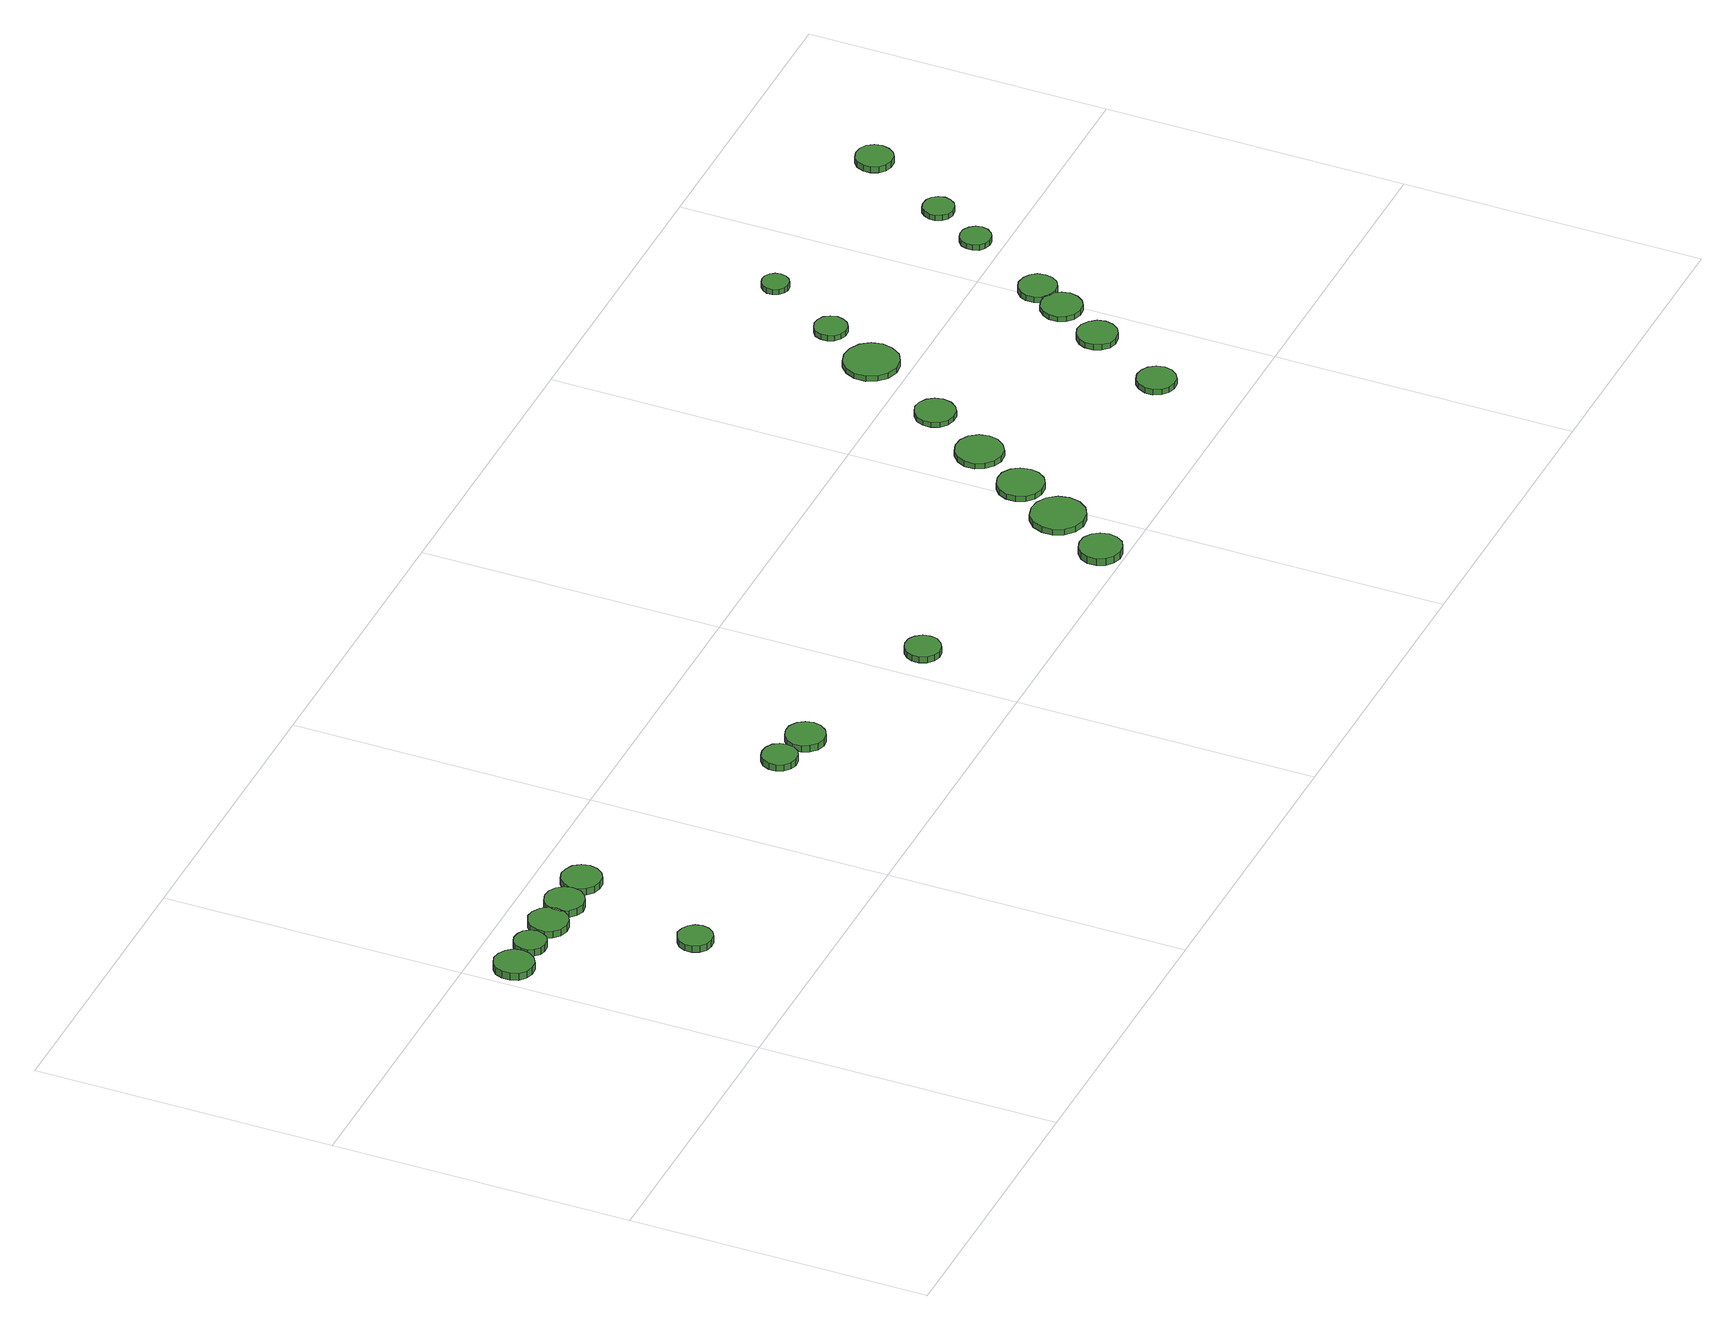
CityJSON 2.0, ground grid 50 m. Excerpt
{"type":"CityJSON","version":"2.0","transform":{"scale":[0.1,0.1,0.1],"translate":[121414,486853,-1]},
"CityObjects":{
"tree1":{"type":"SolitaryVegetationObject","attributes":{"function":"something"},"geometry":[{"type":"MultiSurface","lod":"1","boundaries":[[[0,1,2,3,4,5,6,7,8,9,10,11,12,13,14]],[[15,16,17,18,19,20,21,22,23,24,25,26,27,28,29]],[[0,29,28,1]],[[1,28,27,2]],[[2,27,26,3]],[[3,26,25,4]],[[4,25,24,5]],[[5,24,23,6]],[[6,23,22,7]],[[7,22,21,8]],[[8,21,20,9]],[[9,20,19,10]],[[10,19,18,11]],[[11,18,17,12]],[[12,17,16,13]],[[13,16,15,14]],[[14,15,29,0]]]}]},
"tree2":{"type":"SolitaryVegetationObject","attributes":{"function":"something"},"geometry":[{"type":"MultiSurface","lod":"1","boundaries":[[[30,31,32,33,34,35,36,37,38,39,40,41,42,43,44]],[[45,46,47,48,49,50,51,52,53,54,55,56,57,58,59]],[[30,59,58,31]],[[31,58,57,32]],[[32,57,56,33]],[[33,56,55,34]],[[34,55,54,35]],[[35,54,53,36]],[[36,53,52,37]],[[37,52,51,38]],[[38,51,50,39]],[[39,50,49,40]],[[40,49,48,41]],[[41,48,47,42]],[[42,47,46,43]],[[43,46,45,44]],[[44,45,59,30]]]}]},
"tree3":{"type":"SolitaryVegetationObject","attributes":{"function":"something"},"geometry":[{"type":"MultiSurface","lod":"1","boundaries":[[[60,61,62,63,64,65,66,67,68,69,70,71,72,73,74]],[[75,76,77,78,79,80,81,82,83,84,85,86,87,88,89]],[[60,89,88,61]],[[61,88,87,62]],[[62,87,86,63]],[[63,86,85,64]],[[64,85,84,65]],[[65,84,83,66]],[[66,83,82,67]],[[67,82,81,68]],[[68,81,80,69]],[[69,80,79,70]],[[70,79,78,71]],[[71,78,77,72]],[[72,77,76,73]],[[73,76,75,74]],[[74,75,89,60]]]}]},
"tree4":{"type":"SolitaryVegetationObject","attributes":{"function":"something"},"geometry":[{"type":"MultiSurface","lod":"1","boundaries":[[[90,91,92,93,94,95,96,97,98,99,100,101,102,103,104]],[[105,106,107,108,109,110,111,112,113,114,115,116,117,118,119]],[[90,119,118,91]],[[91,118,117,92]],[[92,117,116,93]],[[93,116,115,94]],[[94,115,114,95]],[[95,114,113,96]],[[96,113,112,97]],[[97,112,111,98]],[[98,111,110,99]],[[99,110,109,100]],[[100,109,108,101]],[[101,108,107,102]],[[102,107,106,103]],[[103,106,105,104]],[[104,105,119,90]]]}]},
"tree5":{"type":"SolitaryVegetationObject","attributes":{"function":"something"},"geometry":[{"type":"MultiSurface","lod":"1","boundaries":[[[120,121,122,123,124,125,126,127,128,129,130,131,132,133,134]],[[135,136,137,138,139,140,141,142,143,144,145,146,147,148,149]],[[120,149,148,121]],[[121,148,147,122]],[[122,147,146,123]],[[123,146,145,124]],[[124,145,144,125]],[[125,144,143,126]],[[126,143,142,127]],[[127,142,141,128]],[[128,141,140,129]],[[129,140,139,130]],[[130,139,138,131]],[[131,138,137,132]],[[132,137,136,133]],[[133,136,135,134]],[[134,135,149,120]]]}]},
"tree6":{"type":"SolitaryVegetationObject","attributes":{"function":"something"},"geometry":[{"type":"MultiSurface","lod":"1","boundaries":[[[150,151,152,153,154,155,156,157,158,159,160,161,162,163,164]],[[165,166,167,168,169,170,171,172,173,174,175,176,177,178,179]],[[150,179,178,151]],[[151,178,177,152]],[[152,177,176,153]],[[153,176,175,154]],[[154,175,174,155]],[[155,174,173,156]],[[156,173,172,157]],[[157,172,171,158]],[[158,171,170,159]],[[159,170,169,160]],[[160,169,168,161]],[[161,168,167,162]],[[162,167,166,163]],[[163,166,165,164]],[[164,165,179,150]]]}]},
"tree7":{"type":"SolitaryVegetationObject","attributes":{"function":"something"},"geometry":[{"type":"MultiSurface","lod":"1","boundaries":[[[180,181,182,183,184,185,186,187,188,189,190,191,192,193,194]],[[195,196,197,198,199,200,201,202,203,204,205,206,207,208,209]],[[180,209,208,181]],[[181,208,207,182]],[[182,207,206,183]],[[183,206,205,184]],[[184,205,204,185]],[[185,204,203,186]],[[186,203,202,187]],[[187,202,201,188]],[[188,201,200,189]],[[189,200,199,190]],[[190,199,198,191]],[[191,198,197,192]],[[192,197,196,193]],[[193,196,195,194]],[[194,195,209,180]]]}]},
"tree8":{"type":"SolitaryVegetationObject","attributes":{"function":"something"},"geometry":[{"type":"MultiSurface","lod":"1","boundaries":[[[210,211,212,213,214,215,216,217,218,219,220,221,222,223,224]],[[225,226,227,228,229,230,231,232,233,234,235,236,237,238,239]],[[210,239,238,211]],[[211,238,237,212]],[[212,237,236,213]],[[213,236,235,214]],[[214,235,234,215]],[[215,234,233,216]],[[216,233,232,217]],[[217,232,231,218]],[[218,231,230,219]],[[219,230,229,220]],[[220,229,228,221]],[[221,228,227,222]],[[222,227,226,223]],[[223,226,225,224]],[[224,225,239,210]]]}]},
"tree9":{"type":"SolitaryVegetationObject","attributes":{"function":"something"},"geometry":[{"type":"MultiSurface","lod":"1","boundaries":[[[240,241,242,243,244,245,246,247,248,249,250,251,252,253,254]],[[255,256,257,258,259,260,261,262,263,264,265,266,267,268,269]],[[240,269,268,241]],[[241,268,267,242]],[[242,267,266,243]],[[243,266,265,244]],[[244,265,264,245]],[[245,264,263,246]],[[246,263,262,247]],[[247,262,261,248]],[[248,261,260,249]],[[249,260,259,250]],[[250,259,258,251]],[[251,258,257,252]],[[252,257,256,253]],[[253,256,255,254]],[[254,255,269,240]]]}]},
"tree10":{"type":"SolitaryVegetationObject","attributes":{"function":"something"},"geometry":[{"type":"MultiSurface","lod":"1","boundaries":[[[270,271,272,273,274,275,276,277,278,279,280,281,282,283,284]],[[285,286,287,288,289,290,291,292,293,294,295,296,297,298,299]],[[270,299,298,271]],[[271,298,297,272]],[[272,297,296,273]],[[273,296,295,274]],[[274,295,294,275]],[[275,294,293,276]],[[276,293,292,277]],[[277,292,291,278]],[[278,291,290,279]],[[279,290,289,280]],[[280,289,288,281]],[[281,288,287,282]],[[282,287,286,283]],[[283,286,285,284]],[[284,285,299,270]]]}]},
"tree11":{"type":"SolitaryVegetationObject","attributes":{"function":"something"},"geometry":[{"type":"MultiSurface","lod":"1","boundaries":[[[300,301,302,303,304,305,306,307,308,309,310,311,312,313,314]],[[315,316,317,318,319,320,321,322,323,324,325,326,327,328,329]],[[300,329,328,301]],[[301,328,327,302]],[[302,327,326,303]],[[303,326,325,304]],[[304,325,324,305]],[[305,324,323,306]],[[306,323,322,307]],[[307,322,321,308]],[[308,321,320,309]],[[309,320,319,310]],[[310,319,318,311]],[[311,318,317,312]],[[312,317,316,313]],[[313,316,315,314]],[[314,315,329,300]]]}]},
"tree12":{"type":"SolitaryVegetationObject","attributes":{"function":"something"},"geometry":[{"type":"MultiSurface","lod":"1","boundaries":[[[330,331,332,333,334,335,336,337,338,339,340,341,342,343,344]],[[345,346,347,348,349,350,351,352,353,354,355,356,357,358,359]],[[330,359,358,331]],[[331,358,357,332]],[[332,357,356,333]],[[333,356,355,334]],[[334,355,354,335]],[[335,354,353,336]],[[336,353,352,337]],[[337,352,351,338]],[[338,351,350,339]],[[339,350,349,340]],[[340,349,348,341]],[[341,348,347,342]],[[342,347,346,343]],[[343,346,345,344]],[[344,345,359,330]]]}]},
"tree13":{"type":"SolitaryVegetationObject","attributes":{"function":"something"},"geometry":[{"type":"MultiSurface","lod":"1","boundaries":[[[360,361,362,363,364,365,366,367,368,369,370,371,372,373,374]],[[375,376,377,378,379,380,381,382,383,384,385,386,387,388,389]],[[360,389,388,361]],[[361,388,387,362]],[[362,387,386,363]],[[363,386,385,364]],[[364,385,384,365]],[[365,384,383,366]],[[366,383,382,367]],[[367,382,381,368]],[[368,381,380,369]],[[369,380,379,370]],[[370,379,378,371]],[[371,378,377,372]],[[372,377,376,373]],[[373,376,375,374]],[[374,375,389,360]]]}]},
"tree14":{"type":"SolitaryVegetationObject","attributes":{"function":"something"},"geometry":[{"type":"MultiSurface","lod":"1","boundaries":[[[390,391,392,393,394,395,396,397,398,399,400,401,402,403,404]],[[405,406,407,408,409,410,411,412,413,414,415,416,417,418,419]],[[390,419,418,391]],[[391,418,417,392]],[[392,417,416,393]],[[393,416,415,394]],[[394,415,414,395]],[[395,414,413,396]],[[396,413,412,397]],[[397,412,411,398]],[[398,411,410,399]],[[399,410,409,400]],[[400,409,408,401]],[[401,408,407,402]],[[402,407,406,403]],[[403,406,405,404]],[[404,405,419,390]]]}]},
"tree15":{"type":"SolitaryVegetationObject","attributes":{"function":"something"},"geometry":[{"type":"MultiSurface","lod":"1","boundaries":[[[420,421,422,423,424,425,426,427,428,429,430,431,432,433,434]],[[435,436,437,438,439,440,441,442,443,444,445,446,447,448,449]],[[420,449,448,421]],[[421,448,447,422]],[[422,447,446,423]],[[423,446,445,424]],[[424,445,444,425]],[[425,444,443,426]],[[426,443,442,427]],[[427,442,441,428]],[[428,441,440,429]],[[429,440,439,430]],[[430,439,438,431]],[[431,438,437,432]],[[432,437,436,433]],[[433,436,435,434]],[[434,435,449,420]]]}]},
"tree16":{"type":"SolitaryVegetationObject","attributes":{"function":"something"},"geometry":[{"type":"MultiSurface","lod":"1","boundaries":[[[450,451,452,453,454,455,456,457,458,459,460,461,462,463,464]],[[465,466,467,468,469,470,471,472,473,474,475,476,477,478,479]],[[450,479,478,451]],[[451,478,477,452]],[[452,477,476,453]],[[453,476,475,454]],[[454,475,474,455]],[[455,474,473,456]],[[456,473,472,457]],[[457,472,471,458]],[[458,471,470,459]],[[459,470,469,460]],[[460,469,468,461]],[[461,468,467,462]],[[462,467,466,463]],[[463,466,465,464]],[[464,465,479,450]]]}]},
"tree17":{"type":"SolitaryVegetationObject","attributes":{"function":"something"},"geometry":[{"type":"MultiSurface","lod":"1","boundaries":[[[480,481,482,483,484,485,486,487,488,489,490,491,492,493,494]],[[495,496,497,498,499,500,501,502,503,504,505,506,507,508,509]],[[480,509,508,481]],[[481,508,507,482]],[[482,507,506,483]],[[483,506,505,484]],[[484,505,504,485]],[[485,504,503,486]],[[486,503,502,487]],[[487,502,501,488]],[[488,501,500,489]],[[489,500,499,490]],[[490,499,498,491]],[[491,498,497,492]],[[492,497,496,493]],[[493,496,495,494]],[[494,495,509,480]]]}]},
"tree18":{"type":"SolitaryVegetationObject","attributes":{"function":"something"},"geometry":[{"type":"MultiSurface","lod":"1","boundaries":[[[510,511,512,513,514,515,516,517,518,519,520,521,522,523,524]],[[525,526,527,528,529,530,531,532,533,534,535,536,537,538,539]],[[510,539,538,511]],[[511,538,537,512]],[[512,537,536,513]],[[513,536,535,514]],[[514,535,534,515]],[[515,534,533,516]],[[516,533,532,517]],[[517,532,531,518]],[[518,531,530,519]],[[519,530,529,520]],[[520,529,528,521]],[[521,528,527,522]],[[522,527,526,523]],[[523,526,525,524]],[[524,525,539,510]]]}]},
"tree19":{"type":"SolitaryVegetationObject","attributes":{"function":"something"},"geometry":[{"type":"MultiSurface","lod":"1","boundaries":[[[540,541,542,543,544,545,546,547,548,549,550,551,552,553,554]],[[555,556,557,558,559,560,561,562,563,564,565,566,567,568,569]],[[540,569,568,541]],[[541,568,567,542]],[[542,567,566,543]],[[543,566,565,544]],[[544,565,564,545]],[[545,564,563,546]],[[546,563,562,547]],[[547,562,561,548]],[[548,561,560,549]],[[549,560,559,550]],[[550,559,558,551]],[[551,558,557,552]],[[552,557,556,553]],[[553,556,555,554]],[[554,555,569,540]]]}]},
"tree20":{"type":"SolitaryVegetationObject","attributes":{"function":"something"},"geometry":[{"type":"MultiSurface","lod":"1","boundaries":[[[570,571,572,573,574,575,576,577,578,579,580,581,582,583,584]],[[585,586,587,588,589,590,591,592,593,594,595,596,597,598,599]],[[570,599,598,571]],[[571,598,597,572]],[[572,597,596,573]],[[573,596,595,574]],[[574,595,594,575]],[[575,594,593,576]],[[576,593,592,577]],[[577,592,591,578]],[[578,591,590,579]],[[579,590,589,580]],[[580,589,588,581]],[[581,588,587,582]],[[582,587,586,583]],[[583,586,585,584]],[[584,585,599,570]]]}]},
"tree21":{"type":"SolitaryVegetationObject","attributes":{"function":"something"},"geometry":[{"type":"MultiSurface","lod":"1","boundaries":[[[600,601,602,603,604,605,606,607,608,609,610,611,612,613,614]],[[615,616,617,618,619,620,621,622,623,624,625,626,627,628,629]],[[600,629,628,601]],[[601,628,627,602]],[[602,627,626,603]],[[603,626,625,604]],[[604,625,624,605]],[[605,624,623,606]],[[606,623,622,607]],[[607,622,621,608]],[[608,621,620,609]],[[609,620,619,610]],[[610,619,618,611]],[[611,618,617,612]],[[612,617,616,613]],[[613,616,615,614]],[[614,615,629,600]]]}]},
"tree22":{"type":"SolitaryVegetationObject","attributes":{"function":"something"},"geometry":[{"type":"MultiSurface","lod":"1","boundaries":[[[630,631,632,633,634,635,636,637,638,639,640,641,642,643,644]],[[645,646,647,648,649,650,651,652,653,654,655,656,657,658,659]],[[630,659,658,631]],[[631,658,657,632]],[[632,657,656,633]],[[633,656,655,634]],[[634,655,654,635]],[[635,654,653,636]],[[636,653,652,637]],[[637,652,651,638]],[[638,651,650,639]],[[639,650,649,640]],[[640,649,648,641]],[[641,648,647,642]],[[642,647,646,643]],[[643,646,645,644]],[[644,645,659,630]]]}]},
"tree23":{"type":"SolitaryVegetationObject","attributes":{"function":"something"},"geometry":[{"type":"MultiSurface","lod":"1","boundaries":[[[660,661,662,663,664,665,666,667,668,669,670,671,672,673,674]],[[675,676,677,678,679,680,681,682,683,684,685,686,687,688,689]],[[660,689,688,661]],[[661,688,687,662]],[[662,687,686,663]],[[663,686,685,664]],[[664,685,684,665]],[[665,684,683,666]],[[666,683,682,667]],[[667,682,681,668]],[[668,681,680,669]],[[669,680,679,670]],[[670,679,678,671]],[[671,678,677,672]],[[672,677,676,673]],[[673,676,675,674]],[[674,675,689,660]]]}]},
"tree24":{"type":"SolitaryVegetationObject","attributes":{"function":"something"},"geometry":[{"type":"MultiSurface","lod":"1","boundaries":[[[690,691,692,693,694,695,696,697,698,699,700,701,702,703,704]],[[705,706,707,708,709,710,711,712,713,714,715,716,717,718,719]],[[690,719,718,691]],[[691,718,717,692]],[[692,717,716,693]],[[693,716,715,694]],[[694,715,714,695]],[[695,714,713,696]],[[696,713,712,697]],[[697,712,711,698]],[[698,711,710,699]],[[699,710,709,700]],[[700,709,708,701]],[[701,708,707,702]],[[702,707,706,703]],[[703,706,705,704]],[[704,705,719,690]]]}]}
},
"vertices":[
[67,426,27],[64,440,27],[56,450,27],[44,457,27],[31,459,27],[18,454,27],[8,445,27],[3,433,27],[3,420,27],[8,407,27],[18,398,27],[31,394,27],[44,395,27],[56,402,27],[64,413,27],[64,413,14],[56,402,14],[44,395,14],[31,394,14],[18,398,14],[8,407,14],[3,420,14],[3,433,14],[8,445,14],[18,454,14],[31,459,14],[44,457,14],[56,450,14],[64,440,14],[67,426,14],
[126,427,25],[123,438,25],[117,447,25],[107,452,25],[96,453,25],[86,450,25],[78,443,25],[73,432,25],[73,421,25],[78,411,25],[86,404,25],[96,401,25],[107,402,25],[117,407,25],[123,416,25],[123,416,13],[117,407,13],[107,402,13],[96,401,13],[86,404,13],[78,411,13],[73,421,13],[73,432,13],[78,443,13],[86,450,13],[96,453,13],[107,452,13],[117,447,13],[123,438,13],[126,427,13],
[243,199,23],[240,211,23],[233,220,23],[223,226,23],[211,228,23],[200,224,23],[191,216,23],[186,205,23],[186,193,23],[191,182,23],[200,174,23],[211,171,23],[223,172,23],[233,178,23],[240,188,23],[240,188,11],[233,178,11],[223,172,11],[211,171,11],[200,174,11],[191,182,11],[186,193,11],[186,205,11],[191,216,11],[200,224,11],[211,228,11],[223,226,11],[233,220,11],[240,211,11],[243,199,11],
[193,423,25],[190,436,25],[182,447,25],[170,454,25],[157,456,25],[144,451,25],[134,442,25],[129,430,25],[129,416,25],[134,404,25],[144,395,25],[157,391,25],[170,392,25],[182,399,25],[190,410,25],[190,410,12],[182,399,12],[170,392,12],[157,391,12],[144,395,12],[134,404,12],[129,416,12],[129,430,12],[134,442,12],[144,451,12],[157,456,12],[170,454,12],[182,447,12],[190,436,12],[193,423,12],
[253,422,25],[250,435,25],[242,446,25],[230,453,25],[217,454,25],[204,450,25],[194,441,25],[188,428,25],[188,415,25],[194,403,25],[204,394,25],[217,389,25],[230,391,25],[242,398,25],[250,408,25],[250,408,12],[242,398,12],[230,391,12],[217,389,12],[204,394,12],[194,403,12],[188,415,12],[188,428,12],[194,441,12],[204,450,12],[217,454,12],[230,453,12],[242,446,12],[250,435,12],[253,422,12],
[320,422,23],[317,436,23],[309,447,23],[297,453,23],[284,455,23],[271,451,23],[261,441,23],[255,429,23],[255,416,23],[261,403,23],[271,394,23],[284,390,23],[297,391,23],[309,398,23],[317,409,23],[317,409,11],[309,398,11],[297,391,11],[284,390,11],[271,394,11],[261,403,11],[255,416,11],[255,429,11],[261,441,11],[271,451,11],[284,455,11],[297,453,11],[309,447,11],[317,436,11],[320,422,11],
[741,274,19],[739,285,19],[732,295,19],[721,301,19],[709,302,19],[698,299,19],[689,291,19],[684,280,19],[684,268,19],[689,257,19],[698,249,19],[709,245,19],[721,246,19],[732,252,19],[739,262,19],[739,262,7],[732,252,7],[721,246,7],[709,245,7],[698,249,7],[689,257,7],[684,268,7],[684,280,7],[689,291,7],[698,299,7],[709,302,7],[721,301,7],[732,295,7],[739,285,7],[741,274,7],
[811,259,19],[808,272,19],[800,283,19],[788,290,19],[775,291,19],[762,287,19],[752,278,19],[746,266,19],[746,252,19],[752,240,19],[762,230,19],[775,226,19],[788,228,19],[800,235,19],[808,246,19],[808,246,7],[800,235,7],[788,228,7],[775,226,7],[762,230,7],[752,240,7],[746,252,7],[746,266,7],[752,278,7],[762,287,7],[775,291,7],[788,290,7],[800,283,7],[808,272,7],[811,259,7],
[1094,186,18],[1092,198,18],[1084,208,18],[1074,214,18],[1061,215,18],[1050,211,18],[1041,203,18],[1036,192,18],[1036,180,18],[1041,168,18],[1050,160,18],[1061,156,18],[1074,158,18],[1084,164,18],[1092,174,18],[1092,174,7],[1084,164,7],[1074,158,7],[1061,156,7],[1050,160,7],[1041,168,7],[1036,180,7],[1036,192,7],[1041,203,7],[1050,211,7],[1061,215,7],[1074,214,7],[1084,208,7],[1092,198,7],[1094,186,7],
[1449,39,21],[1446,53,21],[1438,64,21],[1425,72,21],[1411,73,21],[1397,69,21],[1386,59,21],[1380,46,21],[1380,31,21],[1386,18,21],[1397,9,21],[1411,4,21],[1425,6,21],[1438,13,21],[1446,25,21],[1446,25,8],[1438,13,8],[1425,6,8],[1411,4,8],[1397,9,8],[1386,18,8],[1380,31,8],[1380,46,8],[1386,59,8],[1397,69,8],[1411,73,8],[1425,72,8],[1438,64,8],[1446,53,8],[1449,39,8],
[1517,135,18],[1513,153,18],[1502,168,18],[1486,177,18],[1468,179,18],[1450,174,18],[1436,161,18],[1429,144,18],[1429,126,18],[1436,109,18],[1450,97,18],[1468,91,18],[1486,93,18],[1502,102,18],[1513,117,18],[1513,117,7],[1502,102,7],[1486,93,7],[1468,91,7],[1450,97,7],[1436,109,7],[1429,126,7],[1429,144,7],[1436,161,7],[1450,174,7],[1468,179,7],[1486,177,7],[1502,168,7],[1513,153,7],[1517,135,7],
[1563,221,17],[1560,237,17],[1551,250,17],[1537,258,17],[1521,259,17],[1506,254,17],[1494,244,17],[1488,229,17],[1488,214,17],[1494,199,17],[1506,188,17],[1521,184,17],[1537,185,17],[1551,193,17],[1560,206,17],[1560,206,7],[1551,193,7],[1537,185,7],[1521,184,7],[1506,188,7],[1494,199,7],[1488,214,7],[1488,229,7],[1494,244,7],[1506,254,7],[1521,259,7],[1537,258,7],[1551,250,7],[1560,237,7],[1563,221,7],
[1619,315,17],[1616,330,17],[1606,344,17],[1592,352,17],[1576,353,17],[1561,348,17],[1549,337,17],[1542,323,17],[1542,306,17],[1549,292,17],[1561,281,17],[1576,276,17],[1592,277,17],[1606,286,17],[1616,299,17],[1616,299,7],[1606,286,7],[1592,277,7],[1576,276,7],[1561,281,7],[1549,292,7],[1542,306,7],[1542,323,7],[1549,337,7],[1561,348,7],[1576,353,7],[1592,352,7],[1606,344,7],[1616,330,7],[1619,315,7],
[1682,419,16],[1679,432,16],[1671,443,16],[1659,450,16],[1646,452,16],[1633,447,16],[1622,438,16],[1617,426,16],[1617,412,16],[1622,399,16],[1633,390,16],[1646,386,16],[1659,387,16],[1671,394,16],[1679,405,16],[1679,405,7],[1671,394,7],[1659,387,7],[1646,386,7],[1633,390,7],[1622,399,7],[1617,412,7],[1617,426,7],[1622,438,7],[1633,447,7],[1646,452,7],[1659,450,7],[1671,443,7],[1679,432,7],[1682,419,7],
[1779,563,16],[1775,581,16],[1764,596,16],[1748,605,16],[1729,607,16],[1711,602,16],[1698,589,16],[1690,572,16],[1690,553,16],[1698,536,16],[1711,524,16],[1729,518,16],[1748,520,16],[1764,529,16],[1775,545,16],[1775,545,6],[1764,529,6],[1748,520,6],[1729,518,6],[1711,524,6],[1698,536,6],[1690,553,6],[1690,572,6],[1698,589,6],[1711,602,6],[1729,607,6],[1748,605,6],[1764,596,6],[1775,581,6],[1779,563,6],
[1895,139,17],[1892,152,17],[1884,163,17],[1873,169,17],[1860,171,17],[1847,167,17],[1838,158,17],[1832,146,17],[1832,132,17],[1838,120,17],[1847,112,17],[1860,108,17],[1873,109,17],[1884,116,17],[1892,126,17],[1892,126,7],[1884,116,7],[1873,109,7],[1860,108,7],[1847,112,7],[1838,120,7],[1832,132,7],[1832,146,7],[1838,158,7],[1847,167,7],[1860,171,7],[1873,169,7],[1884,163,7],[1892,152,7],[1895,139,7],
[1818,656,16],[1815,667,16],[1809,676,16],[1799,681,16],[1788,682,16],[1778,679,16],[1769,672,16],[1765,661,16],[1765,650,16],[1769,640,16],[1778,633,16],[1788,629,16],[1799,630,16],[1809,636,16],[1815,645,16],[1815,645,6],[1809,636,6],[1799,630,6],[1788,629,6],[1778,633,6],[1769,640,6],[1765,650,6],[1765,661,6],[1769,672,6],[1778,679,6],[1788,682,6],[1799,681,6],[1809,676,6],[1815,667,6],[1818,656,6],
[1970,271,17],[1967,284,17],[1959,295,17],[1947,302,17],[1933,304,17],[1920,299,17],[1910,290,17],[1905,278,17],[1905,264,17],[1910,252,17],[1920,242,17],[1933,238,17],[1947,240,17],[1959,247,17],[1967,258,17],[1967,258,7],[1959,247,7],[1947,240,7],[1933,238,7],[1920,242,7],[1910,252,7],[1905,264,7],[1905,278,7],[1910,290,7],[1920,299,7],[1933,304,7],[1947,302,7],[1959,295,7],[1967,284,7],[1970,271,7],
[2018,352,16],[2015,365,16],[2007,377,16],[1995,384,16],[1981,385,16],[1968,381,16],[1958,371,16],[1952,359,16],[1952,345,16],[1958,332,16],[1968,323,16],[1981,319,16],[1995,320,16],[2007,327,16],[2015,338,16],[2015,338,7],[2007,327,7],[1995,320,7],[1981,319,7],[1968,323,7],[1958,332,7],[1952,345,7],[1952,359,7],[1958,371,7],[1968,381,7],[1981,385,7],[1995,384,7],[2007,377,7],[2015,365,7],[2018,352,7],
[1887,781,16],[1885,790,16],[1880,797,16],[1872,802,16],[1863,803,16],[1855,800,16],[1848,794,16],[1844,786,16],[1844,777,16],[1848,768,16],[1855,762,16],[1863,759,16],[1872,760,16],[1880,765,16],[1885,772,16],[1885,772,6],[1880,765,6],[1872,760,6],[1863,759,6],[1855,762,6],[1848,768,6],[1844,777,6],[1844,786,6],[1848,794,6],[1855,800,6],[1863,803,6],[1872,802,6],[1880,797,6],[1885,790,6],[1887,781,6],
[2046,405,17],[2044,418,17],[2036,428,17],[2025,434,17],[2012,436,17],[2000,432,17],[1990,423,17],[1985,412,17],[1985,399,17],[1990,387,17],[2000,378,17],[2012,374,17],[2025,376,17],[2036,382,17],[2044,393,17],[2044,393,6],[2036,382,6],[2025,376,6],[2012,374,6],[2000,378,6],[1990,387,6],[1985,399,6],[1985,412,6],[1990,423,6],[2000,432,6],[2012,436,6],[2025,434,6],[2036,428,6],[2044,418,6],[2046,405,6],
[2125,546,16],[2123,556,16],[2116,565,16],[2107,570,16],[2097,571,16],[2087,568,16],[2079,561,16],[2075,551,16],[2075,541,16],[2079,531,16],[2087,524,16],[2097,521,16],[2107,522,16],[2116,527,16],[2123,536,16],[2123,536,6],[2116,527,6],[2107,522,6],[2097,521,6],[2087,524,6],[2079,531,6],[2075,541,6],[2075,551,6],[2079,561,6],[2087,568,6],[2097,571,6],[2107,570,6],[2116,565,6],[2123,556,6],[2125,546,6],
[2175,630,16],[2172,640,16],[2166,649,16],[2157,654,16],[2146,655,16],[2136,652,16],[2129,645,16],[2124,635,16],[2124,625,16],[2129,615,16],[2136,608,16],[2146,605,16],[2157,606,16],[2166,611,16],[2172,620,16],[2172,620,6],[2166,611,6],[2157,606,6],[2146,605,6],[2136,608,6],[2129,615,6],[2124,625,6],[2124,635,6],[2129,645,6],[2136,652,6],[2146,655,6],[2157,654,6],[2166,649,6],[2172,640,6],[2175,630,6],
[2261,773,17],[2258,785,17],[2251,796,17],[2240,802,17],[2227,803,17],[2215,799,17],[2206,791,17],[2201,779,17],[2201,767,17],[2206,755,17],[2215,747,17],[2227,743,17],[2240,744,17],[2251,750,17],[2258,761,17],[2258,761,6],[2251,750,6],[2240,744,6],[2227,743,6],[2215,747,6],[2206,755,6],[2201,767,6],[2201,779,6],[2206,791,6],[2215,799,6],[2227,803,6],[2240,802,6],[2251,796,6],[2258,785,6],[2261,773,6]
]}
